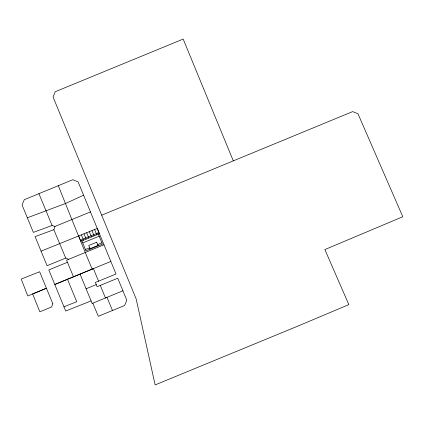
<?xml version="1.0" encoding="UTF-8"?>
<svg xmlns="http://www.w3.org/2000/svg" width="424" height="424" viewBox="0 0 424 424"><rect width="100%" height="100%" fill="white"/><g stroke="black" fill="none" stroke-linecap="round" stroke-linejoin="round"><path stroke-width="0.64" d="M68.704 259.324L65.709 258.052L53.837 229.702L54.961 226.464L90.466 211.921M83.581 195.199L65.63 203.446L27.343 217.788L22.069 204.967L24.263 199.693L72.833 179.707L78.117 181.912L116.012 274.005L95.384 282.458L97.112 286.688L117.75 278.234L126.808 300.24L124.603 305.524L98.299 316.293L92.824 303.176M103.986 244.775L66.579 260.166L73.474 276.808M86.099 288.781L96.253 284.573M101.696 215.191L352.657 111.607L357.962 113.754L402.8 216.733L324.874 249.566L348.846 304.618L298.104 326.003L155.136 384.918L136.173 298.978L53.058 96.99L55.258 91.717L183.179 39.082L233.242 160.744M65.709 258.052L47.069 265.716L35.081 236.608L53.837 229.702M67.458 262.281L48.808 269.934L54.786 284.493L93.397 268.62L98.553 281.176M110.844 261.438L54.786 284.493L65.72 311.046L91.086 300.902M122.923 290.79L105.459 297.977L100.292 285.394M82.722 242.92L99.2 236.221M85.415 249.54L89.416 247.913L89.962 249.259M101.887 242.841L97.891 244.468L98.437 245.814M63.982 306.812L76.733 301.713L67.48 279.278M41.075 251.156L97.26 228.435L99.412 233.73L80.873 241.267L78.721 235.967M54.961 226.464L52.078 225.483L33.342 232.379L27.343 217.788M112.471 310.495L106.981 297.346L92.135 303.462L80.062 274.095M52.078 225.483L38.923 193.657M58.321 185.675C69.425 213.564 80.629 241.399 92.156 269.123M94.61 229.511L96.767 234.806M91.966 230.587L94.117 235.882M89.316 231.663L91.467 236.958M86.666 232.739L88.817 238.034M84.016 233.815L86.173 239.115M81.371 234.891L83.523 240.191M52.852 303.838L51.527 306.997L39.83 311.799L32.627 293.97L46.428 288.23L39.644 271.742L21.2 279.082L27.799 295.973L46.428 288.23L52.852 303.838M97.896 233.014L81.419 239.714L85.961 250.886L102.438 244.192L97.896 233.014M96.698 242.242L88.754 245.47L90.047 248.649L97.992 245.417L96.698 242.242"/></g></svg>
